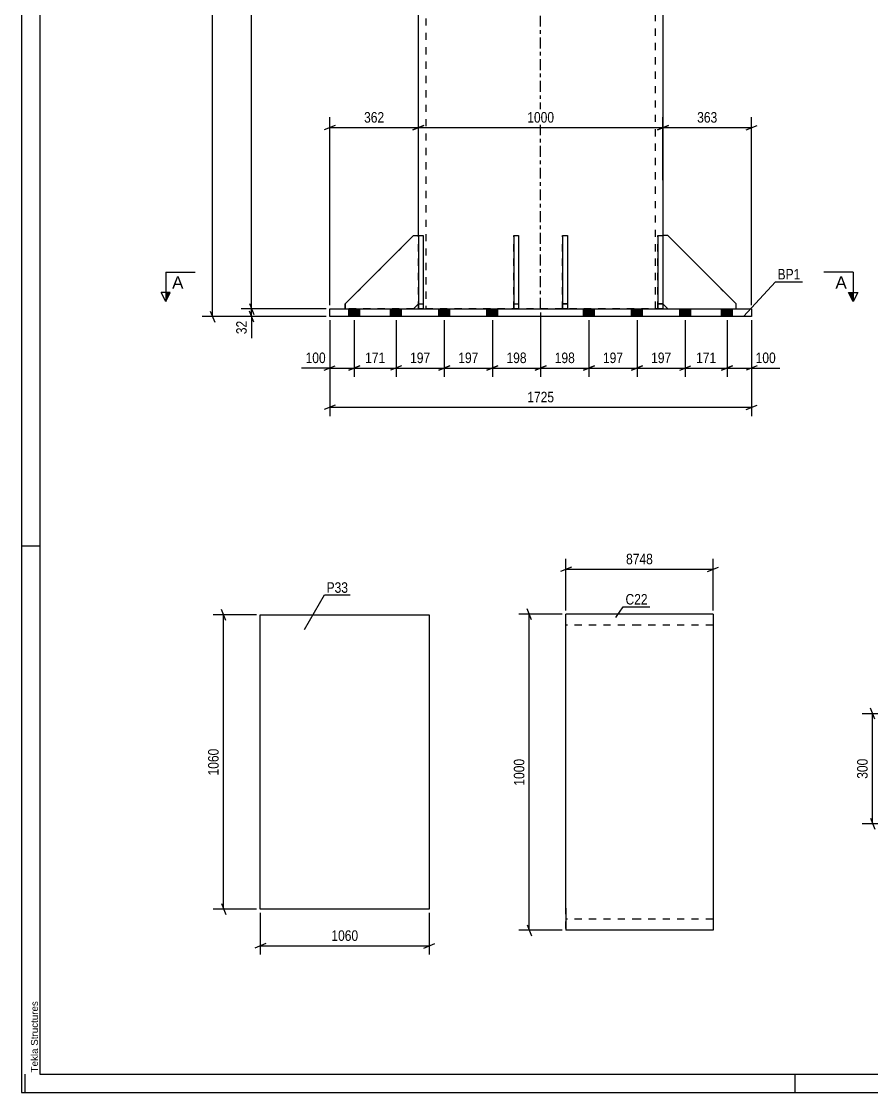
# Model space of a CAD drawing. Header units: millimetres. Extents: x 0 to 841, y 0 to 594.
# Drawn here: x 0 to 231.9, y 0 to 292.1 of the extents above; entities that cross this region are included whole.
import ezdxf

# ---------------------------------------------------------------- set-up
doc = ezdxf.new("R2010")
doc.units = ezdxf.units.MM
doc.linetypes.add('DXK_LINE_DOT2', pattern=[3.9198, 1.9599, -1.9599])
doc.linetypes.add('DXK_LINE_DOT3', pattern=[5.9187, 2.979, -0.9799, 0.9799, -0.9799])
doc.styles.add('Arial', font='ARIAL.TTF', dxfattribs={"height": 0.2})
doc.styles.add('Arial Narrow', font='ARIALN.TTF', dxfattribs={"height": 0.2})

# ---------------------------------------------------------------- blocks, each defined once
blk = doc.blocks.new('Unknown-727412140-2639')
at = {"color": 5, "linetype": 'Continuous'}
for p, q in [((0, 594), (0, 0)), ((5, 589), (5, 5)), ((5, 149), (0, 149)), ((1, 0), (1, 5)), ((5, 5), (836, 5)), ((211, 0), (211, 5)), ((0, 0), (841, 0))]:
    blk.add_line(p, q, dxfattribs=at)
at = {"color": 174, "linetype": 'Continuous', "style": 'Arial'}
blk.add_text('Tekla Structures', height=1.9102, rotation=90, dxfattribs=at).set_placement((4.5, 5.5))
blk = doc.blocks.new('Part-727412140-2760 - 2759')
at = {"color": 2, "linetype": 'Continuous'}
for p, q in [((65.13, 110.22), (65.13, 130.22)), ((65.13, 130.22), (88.13, 130.22)), ((88.23, 130.22), (111.23, 130.22)), ((111.23, 130.22), (111.23, 110.22)), ((65.13, 70.12), (65.13, 110.12)), ((111.23, 110.12), (111.23, 70.12)), ((65.13, 50.02), (65.13, 70.02)), ((111.23, 70.02), (111.23, 50.02)), ((88.13, 50.02), (65.13, 50.02)), ((111.23, 50.02), (88.23, 50.02))]:
    blk.add_line(p, q, dxfattribs=at)
blk = doc.blocks.new('Part-727412140-2767 - 2766')
at = {"color": 2, "linetype": 'Continuous'}
for p, q in [((168.51, 130.44), (148.51, 130.44)), ((148.51, 107.44), (148.51, 130.44)), ((188.61, 130.44), (168.61, 130.44)), ((188.61, 130.44), (188.61, 107.44)), ((148.51, 67.34), (148.51, 107.34)), ((188.61, 107.34), (188.61, 67.34)), ((148.51, 50.24), (148.51, 67.24)), ((188.61, 67.24), (188.61, 44.24)), ((148.51, 50.24), (148.51, 44.24)), ((168.51, 44.24), (148.51, 44.24)), ((188.61, 44.24), (168.61, 44.24))]:
    blk.add_line(p, q, dxfattribs=at)
at = {"color": 7, "linetype": 'DXK_LINE_DOT2'}
for p, q in [((168.51, 127.44), (148.51, 127.44)), ((188.61, 127.44), (168.61, 127.44)), ((148.51, 44.7), (148.51, 50.24)), ((168.51, 47.24), (148.51, 47.24)), ((188.61, 47.24), (168.61, 47.24))]:
    blk.add_line(p, q, dxfattribs=at)
blk = doc.blocks.new('Part-727412140-1264 - 1263')
at = {"color": 2, "linetype": 'Continuous'}
for p, q in [((84.11, 211.56), (84.11, 213.69)), ((84.11, 213.69), (199.11, 213.69)), ((199.11, 213.69), (199.11, 211.56)), ((199.11, 211.56), (84.11, 211.56))]:
    blk.add_line(p, q, dxfattribs=at)
blk = doc.blocks.new('Part-727412140-1265 - 1263')
at = {"color": 2, "linetype": 'Continuous'}
for p, q in [((173.61, 233.69), (173.61, 213.69)), ((173.61, 233.69), (174.95, 233.69)), ((174.95, 233.69), (174.95, 213.69)), ((173.61, 215.03), (174.95, 215.03))]:
    blk.add_line(p, q, dxfattribs=at)
at = {"color": 7, "linetype": 'DXK_LINE_DOT2'}
blk.add_line((173.61, 213.69), (174.95, 213.69), dxfattribs=at)
blk = doc.blocks.new('Part-727412140-1266 - 1263')
at = {"color": 2, "linetype": 'Continuous'}
for p, q in [((108.28, 233.69), (108.28, 213.69)), ((108.28, 233.69), (109.61, 233.69)), ((109.61, 233.69), (109.61, 213.69)), ((108.28, 215.03), (109.61, 215.03))]:
    blk.add_line(p, q, dxfattribs=at)
at = {"color": 7, "linetype": 'DXK_LINE_DOT2'}
blk.add_line((108.28, 213.69), (109.61, 213.69), dxfattribs=at)
blk = doc.blocks.new('Part-727412140-1267 - 1263')
at = {"color": 7, "linetype": 'DXK_LINE_DOT2'}
for p, q in [((173.61, 213.69), (173.61, 233.69)), ((173.61, 233.69), (174.95, 233.69)), ((174.95, 233.69), (174.95, 213.69)), ((174.95, 215.03), (173.61, 215.03)), ((174.95, 213.69), (173.61, 213.69))]:
    blk.add_line(p, q, dxfattribs=at)
blk = doc.blocks.new('Part-727412140-1268 - 1263')
at = {"color": 7, "linetype": 'DXK_LINE_DOT2'}
for p, q in [((108.28, 213.69), (108.28, 233.69)), ((108.28, 233.69), (109.61, 233.69)), ((109.61, 233.69), (109.61, 213.69)), ((108.28, 215.03), (109.61, 215.03)), ((109.61, 213.69), (108.28, 213.69))]:
    blk.add_line(p, q, dxfattribs=at)
blk = doc.blocks.new('Part-727412140-1269 - 1263')
at = {"color": 7, "linetype": 'DXK_LINE_DOT2'}
for p, q in [((176.28, 233.69), (174.95, 233.69)), ((174.95, 233.69), (174.95, 215.03)), ((194.95, 215.03), (176.28, 233.69)), ((174.95, 215.03), (176.28, 213.69)), ((176.28, 213.69), (194.95, 213.69)), ((194.95, 213.69), (194.95, 215.03))]:
    blk.add_line(p, q, dxfattribs=at)
blk = doc.blocks.new('Part-727412140-1270 - 1263')
at = {"color": 2, "linetype": 'Continuous'}
for p, q in [((176.28, 233.69), (174.95, 233.69)), ((176.28, 233.69), (194.95, 215.03)), ((174.95, 215.03), (176.28, 213.69)), ((194.95, 213.69), (194.95, 215.03))]:
    blk.add_line(p, q, dxfattribs=at)
at = {"color": 7, "linetype": 'DXK_LINE_DOT2'}
for p, q in [((174.95, 233.69), (174.95, 215.03)), ((176.28, 213.69), (194.95, 213.69))]:
    blk.add_line(p, q, dxfattribs=at)
blk = doc.blocks.new('Part-727412140-1271 - 1263')
at = {"color": 7, "linetype": 'DXK_LINE_DOT2'}
for p, q in [((88.28, 215.03), (106.95, 233.69)), ((106.95, 233.69), (108.28, 233.69)), ((108.28, 233.69), (108.28, 215.03)), ((88.28, 213.69), (88.28, 215.03)), ((106.95, 213.69), (88.28, 213.69)), ((108.28, 215.03), (106.95, 213.69))]:
    blk.add_line(p, q, dxfattribs=at)
blk = doc.blocks.new('Part-727412140-1272 - 1263')
at = {"color": 2, "linetype": 'Continuous'}
for p, q in [((88.28, 215.03), (106.95, 233.69)), ((106.95, 233.69), (108.28, 233.69)), ((88.28, 215.03), (88.28, 213.69)), ((108.28, 215.03), (106.95, 213.69))]:
    blk.add_line(p, q, dxfattribs=at)
at = {"color": 7, "linetype": 'DXK_LINE_DOT2'}
for p, q in [((108.28, 233.69), (108.28, 215.03)), ((106.95, 213.69), (88.28, 213.69))]:
    blk.add_line(p, q, dxfattribs=at)
blk = doc.blocks.new('Part-727412140-1273 - 1263')
at = {"color": 7, "linetype": 'DXK_LINE_DOT2'}
for p, q in [((147.61, 213.69), (147.61, 233.69)), ((147.61, 233.69), (148.95, 233.69)), ((148.95, 233.69), (148.95, 213.69)), ((148.95, 215.03), (147.61, 215.03)), ((148.95, 213.69), (147.61, 213.69))]:
    blk.add_line(p, q, dxfattribs=at)
blk = doc.blocks.new('Part-727412140-1274 - 1263')
at = {"color": 7, "linetype": 'DXK_LINE_DOT2'}
for p, q in [((134.28, 213.69), (134.28, 233.69)), ((134.28, 233.69), (135.61, 233.69)), ((135.61, 233.69), (135.61, 213.69)), ((134.28, 215.03), (135.61, 215.03)), ((135.61, 213.69), (134.28, 213.69))]:
    blk.add_line(p, q, dxfattribs=at)
blk = doc.blocks.new('Part-727412140-1275 - 1263')
at = {"color": 2, "linetype": 'Continuous'}
for p, q in [((147.61, 233.69), (147.61, 213.69)), ((147.61, 233.69), (148.95, 233.69)), ((148.95, 233.69), (148.95, 213.69)), ((147.61, 215.03), (148.95, 215.03))]:
    blk.add_line(p, q, dxfattribs=at)
at = {"color": 7, "linetype": 'DXK_LINE_DOT2'}
blk.add_line((147.61, 213.69), (148.95, 213.69), dxfattribs=at)
blk = doc.blocks.new('Part-727412140-1276 - 1263')
at = {"color": 2, "linetype": 'Continuous'}
for p, q in [((134.28, 233.69), (134.28, 213.69)), ((134.28, 233.69), (135.61, 233.69)), ((135.61, 233.69), (135.61, 213.69)), ((134.28, 215.03), (135.61, 215.03))]:
    blk.add_line(p, q, dxfattribs=at)
at = {"color": 7, "linetype": 'DXK_LINE_DOT2'}
blk.add_line((134.28, 213.69), (135.61, 213.69), dxfattribs=at)
blk = doc.blocks.new('Part-727412140-1278 - 1263')
at = {"color": 2, "linetype": 'Continuous'}
for p, q in [((108.28, 233.69), (108.28, 383.03)), ((174.95, 383.03), (174.95, 233.69))]:
    blk.add_line(p, q, dxfattribs=at)
at = {"color": 7, "linetype": 'DXK_LINE_DOT2'}
for p, q in [((110.28, 383.03), (110.28, 213.69)), ((172.95, 213.69), (172.95, 383.03)), ((108.28, 233.69), (108.28, 213.69)), ((174.95, 233.69), (174.95, 213.69)), ((174.95, 213.69), (108.28, 213.69))]:
    blk.add_line(p, q, dxfattribs=at)
at = {"color": 7, "linetype": 'DXK_LINE_DOT3'}
blk.add_line((141.61, 213.69), (141.61, 383.03), dxfattribs=at)
blk = doc.blocks.new('Bolt-727412140-1279 - 1263')
at = {"linetype": 'Continuous'}
for points in [[(92.28, 213.69), (89.28, 213.69), (89.28, 211.56), (92.28, 211.56)], [(92.28, 213.69), (89.28, 213.69), (89.28, 211.56), (92.28, 211.56)], [(92.28, 213.69), (89.28, 213.69), (89.28, 211.56), (92.28, 211.56)], [(92.28, 213.69), (89.28, 213.69), (89.28, 211.56), (92.28, 211.56)], [(92.28, 213.69), (89.28, 213.69), (89.28, 211.56), (92.28, 211.56)], [(92.28, 213.69), (89.28, 213.69), (89.28, 211.56), (92.28, 211.56)], [(92.28, 213.69), (89.28, 213.69), (89.28, 211.56), (92.28, 211.56)], [(92.28, 213.69), (89.28, 213.69), (89.28, 211.56), (92.28, 211.56)], [(103.68, 213.69), (100.68, 213.69), (100.68, 211.56), (103.68, 211.56)], [(103.68, 213.69), (100.68, 213.69), (100.68, 211.56), (103.68, 211.56)], [(103.68, 213.69), (100.68, 213.69), (100.68, 211.56), (103.68, 211.56)], [(103.68, 213.69), (100.68, 213.69), (100.68, 211.56), (103.68, 211.56)], [(103.68, 213.69), (100.68, 213.69), (100.68, 211.56), (103.68, 211.56)], [(103.68, 213.69), (100.68, 213.69), (100.68, 211.56), (103.68, 211.56)], [(103.68, 213.69), (100.68, 213.69), (100.68, 211.56), (103.68, 211.56)], [(103.68, 213.69), (100.68, 213.69), (100.68, 211.56), (103.68, 211.56)], [(116.81, 213.69), (113.81, 213.69), (113.81, 211.56), (116.81, 211.56)], [(116.81, 213.69), (113.81, 213.69), (113.81, 211.56), (116.81, 211.56)], [(116.81, 213.69), (113.81, 213.69), (113.81, 211.56), (116.81, 211.56)], [(116.81, 213.69), (113.81, 213.69), (113.81, 211.56), (116.81, 211.56)], [(129.95, 213.69), (126.95, 213.69), (126.95, 211.56), (129.95, 211.56)], [(129.95, 213.69), (126.95, 213.69), (126.95, 211.56), (129.95, 211.56)], [(129.95, 213.69), (126.95, 213.69), (126.95, 211.56), (129.95, 211.56)], [(129.95, 213.69), (126.95, 213.69), (126.95, 211.56), (129.95, 211.56)], [(156.28, 213.69), (153.28, 213.69), (153.28, 211.56), (156.28, 211.56)], [(156.28, 213.69), (153.28, 213.69), (153.28, 211.56), (156.28, 211.56)], [(156.28, 213.69), (153.28, 213.69), (153.28, 211.56), (156.28, 211.56)], [(156.28, 213.69), (153.28, 213.69), (153.28, 211.56), (156.28, 211.56)], [(169.41, 213.69), (166.41, 213.69), (166.41, 211.56), (169.41, 211.56)], [(169.41, 213.69), (166.41, 213.69), (166.41, 211.56), (169.41, 211.56)], [(169.41, 213.69), (166.41, 213.69), (166.41, 211.56), (169.41, 211.56)], [(169.41, 213.69), (166.41, 213.69), (166.41, 211.56), (169.41, 211.56)], [(182.55, 213.69), (179.55, 213.69), (179.55, 211.56), (182.55, 211.56)], [(182.55, 213.69), (179.55, 213.69), (179.55, 211.56), (182.55, 211.56)], [(182.55, 213.69), (179.55, 213.69), (179.55, 211.56), (182.55, 211.56)], [(182.55, 213.69), (179.55, 213.69), (179.55, 211.56), (182.55, 211.56)], [(182.55, 213.69), (179.55, 213.69), (179.55, 211.56), (182.55, 211.56)], [(182.55, 213.69), (179.55, 213.69), (179.55, 211.56), (182.55, 211.56)], [(182.55, 213.69), (179.55, 213.69), (179.55, 211.56), (182.55, 211.56)], [(182.55, 213.69), (179.55, 213.69), (179.55, 211.56), (182.55, 211.56)], [(193.95, 213.69), (190.95, 213.69), (190.95, 211.56), (193.95, 211.56)], [(193.95, 213.69), (190.95, 213.69), (190.95, 211.56), (193.95, 211.56)], [(193.95, 213.69), (190.95, 213.69), (190.95, 211.56), (193.95, 211.56)], [(193.95, 213.69), (190.95, 213.69), (190.95, 211.56), (193.95, 211.56)], [(193.95, 213.69), (190.95, 213.69), (190.95, 211.56), (193.95, 211.56)], [(193.95, 213.69), (190.95, 213.69), (190.95, 211.56), (193.95, 211.56)], [(193.95, 213.69), (190.95, 213.69), (190.95, 211.56), (193.95, 211.56)], [(193.95, 213.69), (190.95, 213.69), (190.95, 211.56), (193.95, 211.56)]]:
    blk.add_hatch(color=1, dxfattribs=at).paths.add_polyline_path(points)
at = {"color": 1, "linetype": 'Continuous'}
for p, q in [((89.28, 211.56), (89.28, 213.69)), ((89.28, 211.56), (89.28, 213.69)), ((89.28, 211.56), (89.28, 213.69)), ((89.28, 211.56), (89.28, 213.69)), ((89.28, 211.56), (89.28, 213.69)), ((89.28, 211.56), (89.28, 213.69)), ((89.28, 211.56), (89.28, 213.69)), ((89.28, 211.56), (89.28, 213.69)), ((90.78, 211.56), (90.78, 213.69)), ((90.78, 211.56), (90.78, 213.69)), ((90.78, 211.56), (90.78, 213.69)), ((90.78, 211.56), (90.78, 213.69)), ((90.78, 211.56), (90.78, 213.69)), ((90.78, 211.56), (90.78, 213.69)), ((90.78, 211.56), (90.78, 213.69)), ((90.78, 211.56), (90.78, 213.69)), ((92.28, 211.56), (92.28, 213.69)), ((92.28, 211.56), (92.28, 213.69)), ((92.28, 211.56), (92.28, 213.69)), ((92.28, 211.56), (92.28, 213.69)), ((92.28, 211.56), (92.28, 213.69)), ((92.28, 211.56), (92.28, 213.69)), ((92.28, 211.56), (92.28, 213.69)), ((92.28, 211.56), (92.28, 213.69)), ((100.68, 211.56), (100.68, 213.69)), ((100.68, 211.56), (100.68, 213.69)), ((100.68, 211.56), (100.68, 213.69)), ((100.68, 211.56), (100.68, 213.69)), ((100.68, 211.56), (100.68, 213.69)), ((100.68, 211.56), (100.68, 213.69)), ((100.68, 211.56), (100.68, 213.69)), ((100.68, 211.56), (100.68, 213.69)), ((102.18, 211.56), (102.18, 213.69)), ((102.18, 211.56), (102.18, 213.69)), ((102.18, 211.56), (102.18, 213.69)), ((102.18, 211.56), (102.18, 213.69)), ((102.18, 211.56), (102.18, 213.69)), ((102.18, 211.56), (102.18, 213.69)), ((102.18, 211.56), (102.18, 213.69)), ((102.18, 211.56), (102.18, 213.69)), ((103.68, 211.56), (103.68, 213.69)), ((103.68, 211.56), (103.68, 213.69)), ((103.68, 211.56), (103.68, 213.69)), ((103.68, 211.56), (103.68, 213.69)), ((103.68, 211.56), (103.68, 213.69)), ((103.68, 211.56), (103.68, 213.69)), ((103.68, 211.56), (103.68, 213.69)), ((103.68, 211.56), (103.68, 213.69)), ((113.81, 211.56), (113.81, 213.69)), ((113.81, 211.56), (113.81, 213.69)), ((113.81, 211.56), (113.81, 213.69)), ((113.81, 211.56), (113.81, 213.69)), ((115.31, 211.56), (115.31, 213.69)), ((115.31, 211.56), (115.31, 213.69)), ((115.31, 211.56), (115.31, 213.69)), ((115.31, 211.56), (115.31, 213.69)), ((116.81, 211.56), (116.81, 213.69)), ((116.81, 211.56), (116.81, 213.69)), ((116.81, 211.56), (116.81, 213.69)), ((116.81, 211.56), (116.81, 213.69)), ((126.95, 211.56), (126.95, 213.69)), ((126.95, 211.56), (126.95, 213.69)), ((126.95, 211.56), (126.95, 213.69)), ((126.95, 211.56), (126.95, 213.69)), ((128.45, 211.56), (128.45, 213.69)), ((128.45, 211.56), (128.45, 213.69)), ((128.45, 211.56), (128.45, 213.69)), ((128.45, 211.56), (128.45, 213.69)), ((129.95, 211.56), (129.95, 213.69)), ((129.95, 211.56), (129.95, 213.69)), ((129.95, 211.56), (129.95, 213.69)), ((129.95, 211.56), (129.95, 213.69)), ((153.28, 211.56), (153.28, 213.69)), ((153.28, 211.56), (153.28, 213.69)), ((153.28, 211.56), (153.28, 213.69)), ((153.28, 211.56), (153.28, 213.69)), ((154.78, 211.56), (154.78, 213.69)), ((154.78, 211.56), (154.78, 213.69)), ((154.78, 211.56), (154.78, 213.69)), ((154.78, 211.56), (154.78, 213.69)), ((156.28, 211.56), (156.28, 213.69)), ((156.28, 211.56), (156.28, 213.69)), ((156.28, 211.56), (156.28, 213.69)), ((156.28, 211.56), (156.28, 213.69)), ((166.41, 211.56), (166.41, 213.69)), ((166.41, 211.56), (166.41, 213.69)), ((166.41, 211.56), (166.41, 213.69)), ((166.41, 211.56), (166.41, 213.69)), ((167.91, 211.56), (167.91, 213.69)), ((167.91, 211.56), (167.91, 213.69)), ((167.91, 211.56), (167.91, 213.69)), ((167.91, 211.56), (167.91, 213.69)), ((169.41, 211.56), (169.41, 213.69)), ((169.41, 211.56), (169.41, 213.69)), ((169.41, 211.56), (169.41, 213.69)), ((169.41, 211.56), (169.41, 213.69)), ((179.55, 211.56), (179.55, 213.69)), ((179.55, 211.56), (179.55, 213.69)), ((179.55, 211.56), (179.55, 213.69)), ((179.55, 211.56), (179.55, 213.69)), ((179.55, 211.56), (179.55, 213.69)), ((179.55, 211.56), (179.55, 213.69)), ((179.55, 211.56), (179.55, 213.69)), ((179.55, 211.56), (179.55, 213.69)), ((181.05, 211.56), (181.05, 213.69)), ((181.05, 211.56), (181.05, 213.69)), ((181.05, 211.56), (181.05, 213.69)), ((181.05, 211.56), (181.05, 213.69)), ((181.05, 211.56), (181.05, 213.69)), ((181.05, 211.56), (181.05, 213.69)), ((181.05, 211.56), (181.05, 213.69)), ((181.05, 211.56), (181.05, 213.69)), ((182.55, 211.56), (182.55, 213.69)), ((182.55, 211.56), (182.55, 213.69)), ((182.55, 211.56), (182.55, 213.69)), ((182.55, 211.56), (182.55, 213.69)), ((182.55, 211.56), (182.55, 213.69)), ((182.55, 211.56), (182.55, 213.69)), ((182.55, 211.56), (182.55, 213.69)), ((182.55, 211.56), (182.55, 213.69)), ((190.95, 211.56), (190.95, 213.69)), ((190.95, 211.56), (190.95, 213.69)), ((190.95, 211.56), (190.95, 213.69)), ((190.95, 211.56), (190.95, 213.69)), ((190.95, 211.56), (190.95, 213.69)), ((190.95, 211.56), (190.95, 213.69)), ((190.95, 211.56), (190.95, 213.69)), ((190.95, 211.56), (190.95, 213.69)), ((192.45, 211.56), (192.45, 213.69)), ((192.45, 211.56), (192.45, 213.69)), ((192.45, 211.56), (192.45, 213.69)), ((192.45, 211.56), (192.45, 213.69)), ((192.45, 211.56), (192.45, 213.69)), ((192.45, 211.56), (192.45, 213.69)), ((192.45, 211.56), (192.45, 213.69)), ((192.45, 211.56), (192.45, 213.69)), ((193.95, 211.56), (193.95, 213.69)), ((193.95, 211.56), (193.95, 213.69)), ((193.95, 211.56), (193.95, 213.69)), ((193.95, 211.56), (193.95, 213.69)), ((193.95, 211.56), (193.95, 213.69)), ((193.95, 211.56), (193.95, 213.69)), ((193.95, 211.56), (193.95, 213.69)), ((193.95, 211.56), (193.95, 213.69))]:
    blk.add_line(p, q, dxfattribs=at)
blk = doc.blocks.new('StraightDimension-727412140-2884 - 2759')
at = {"color": 7, "linetype": 'Continuous'}
for p, q in [((55.73, 128.72), (54.53, 131.72)), ((64.13, 130.22), (52.28, 130.22)), ((55.13, 50.02), (55.13, 130.22)), ((64.13, 50.02), (52.28, 50.02)), ((54.53, 51.52), (55.73, 48.52))]:
    blk.add_line(p, q, dxfattribs=at)
at = {"color": 0}
blk.add_wipeout([(54.38, 94.38), (50.18, 94.38), (50.18, 85.86), (54.38, 85.86)], dxfattribs=at)
at = {"color": 3, "style": 'Arial Narrow'}
blk.add_text('1060', height=2.863, rotation=90.0002, dxfattribs=at).set_placement((53.78, 86.46))
blk = doc.blocks.new('StraightDimension-727412140-2888 - 2759')
at = {"color": 7, "linetype": 'Continuous'}
for p, q in [((65.13, 49.02), (65.13, 37.62)), ((111.23, 49.02), (111.23, 37.62)), ((66.63, 40.62), (63.63, 39.42)), ((65.13, 40.02), (111.23, 40.02)), ((109.73, 39.42), (112.73, 40.62))]:
    blk.add_line(p, q, dxfattribs=at)
at = {"color": 0}
blk.add_wipeout([(92.44, 40.77), (92.44, 44.97), (83.93, 44.97), (83.93, 40.77)], dxfattribs=at)
at = {"color": 3, "style": 'Arial Narrow'}
blk.add_text('1060', height=2.863, dxfattribs=at).set_placement((84.53, 41.37))
blk = doc.blocks.new('StraightDimension-727412140-7875 - 2766')
at = {"color": 7, "linetype": 'Continuous'}
for p, q in [((150.01, 143.3), (147.01, 142.1)), ((148.51, 131.44), (148.51, 145.55)), ((187.11, 142.1), (190.11, 143.3)), ((188.61, 131.44), (188.61, 145.55)), ((148.51, 142.7), (188.61, 142.7))]:
    blk.add_line(p, q, dxfattribs=at)
at = {"color": 0}
blk.add_wipeout([(172.82, 143.45), (172.82, 147.65), (164.3, 147.65), (164.3, 143.45)], dxfattribs=at)
at = {"color": 3, "style": 'Arial Narrow'}
blk.add_text('8748', height=2.863, dxfattribs=at).set_placement((164.9, 144.05))
blk = doc.blocks.new('StraightDimension-727412140-7612 - 2766')
at = {"color": 7, "linetype": 'Continuous'}
for p, q in [((139.11, 128.94), (137.91, 131.94)), ((147.51, 130.44), (135.66, 130.44)), ((138.51, 44.24), (138.51, 130.44)), ((147.51, 44.24), (135.66, 44.24)), ((137.91, 45.74), (139.11, 42.74))]:
    blk.add_line(p, q, dxfattribs=at)
at = {"color": 0}
blk.add_wipeout([(137.76, 91.6), (133.56, 91.6), (133.56, 83.08), (137.76, 83.08)], dxfattribs=at)
at = {"color": 3, "style": 'Arial Narrow'}
blk.add_text('1000', height=2.863, rotation=90.0002, dxfattribs=at).set_placement((137.16, 83.68))
blk = doc.blocks.new('StraightDimension-727412140-8300 - 1263')
at = {"color": 7, "linetype": 'Continuous'}
for p, q in [((90.78, 210.56), (90.78, 195.16)), ((102.18, 210.56), (102.18, 195.16)), ((89.28, 196.96), (92.28, 198.16)), ((90.78, 197.56), (102.18, 197.56)), ((103.68, 198.16), (100.68, 196.96))]:
    blk.add_line(p, q, dxfattribs=at)
at = {"color": 0}
blk.add_wipeout([(99.82, 198.31), (99.82, 202.51), (93.14, 202.51), (93.14, 198.31)], dxfattribs=at)
at = {"color": 3, "style": 'Arial Narrow'}
blk.add_text('171', height=2.863, dxfattribs=at).set_placement((93.74, 198.91))
blk = doc.blocks.new('StraightDimension-727412140-8301 - 1263')
at = {"color": 7, "linetype": 'Continuous'}
for p, q in [((84.11, 210.56), (84.11, 195.16)), ((90.78, 210.56), (90.78, 195.16)), ((82.61, 196.96), (85.61, 198.16)), ((84.11, 197.56), (90.78, 197.56)), ((92.28, 198.16), (89.28, 196.96))]:
    blk.add_line(p, q, dxfattribs=at)
at = {"color": 0}
blk.add_wipeout([(83.59, 198.31), (83.59, 202.51), (76.9, 202.51), (76.9, 198.31)], dxfattribs=at)
at = {"color": 7, "linetype": 'Continuous'}
blk.add_line((84.11, 197.56), (76.38, 197.56), dxfattribs=at)
blk.add_line((84.11, 197.56), (76.38, 197.56), dxfattribs=at)
at = {"color": 3, "style": 'Arial Narrow'}
blk.add_text('100', height=2.863, dxfattribs=at).set_placement((77.5, 198.91))
blk = doc.blocks.new('StraightDimension-727412140-8299 - 1263')
at = {"color": 7, "linetype": 'Continuous'}
for p, q in [((102.18, 210.56), (102.18, 195.16)), ((115.31, 210.56), (115.31, 195.16)), ((103.68, 198.16), (100.68, 196.96)), ((102.18, 197.56), (115.31, 197.56)), ((113.81, 196.96), (116.81, 198.16))]:
    blk.add_line(p, q, dxfattribs=at)
at = {"color": 0}
blk.add_wipeout([(112.09, 198.31), (112.09, 202.51), (105.4, 202.51), (105.4, 198.31)], dxfattribs=at)
at = {"color": 3, "style": 'Arial Narrow'}
blk.add_text('197', height=2.863, dxfattribs=at).set_placement((106, 198.91))
blk = doc.blocks.new('StraightDimension-727412140-3505 - 1263')
at = {"color": 7, "linetype": 'Continuous'}
for p, q in [((174.95, 248.74), (174.95, 265.97)), ((199.11, 214.69), (199.11, 265.97)), ((176.45, 263.72), (173.45, 262.52)), ((174.95, 263.12), (199.11, 263.12)), ((197.61, 262.52), (200.61, 263.72))]:
    blk.add_line(p, q, dxfattribs=at)
at = {"color": 0}
blk.add_wipeout([(190.37, 263.87), (190.37, 268.07), (183.69, 268.07), (183.69, 263.87)], dxfattribs=at)
at = {"color": 3, "style": 'Arial Narrow'}
blk.add_text('363', height=2.863, dxfattribs=at).set_placement((184.29, 264.47))
blk = doc.blocks.new('StraightDimension-727412140-3240 - 1263')
at = {"color": 7, "linetype": 'Continuous'}
for p, q in [((84.11, 210.56), (84.11, 184.46)), ((199.11, 210.56), (199.11, 184.46)), ((85.61, 187.46), (82.61, 186.26)), ((197.61, 186.26), (200.61, 187.46)), ((84.11, 186.86), (199.11, 186.86))]:
    blk.add_line(p, q, dxfattribs=at)
at = {"color": 0}
blk.add_wipeout([(145.87, 187.61), (145.87, 191.81), (137.36, 191.81), (137.36, 187.61)], dxfattribs=at)
at = {"color": 3, "style": 'Arial Narrow'}
blk.add_text('1725', height=2.863, dxfattribs=at).set_placement((137.96, 188.21))
blk = doc.blocks.new('StraightDimension-727412140-3507 - 1263')
at = {"color": 7, "linetype": 'Continuous'}
for p, q in [((84.11, 214.69), (84.11, 265.97)), ((108.28, 248.74), (108.28, 265.97)), ((85.61, 263.72), (82.61, 262.52)), ((84.11, 263.12), (108.28, 263.12)), ((106.78, 262.52), (109.78, 263.72))]:
    blk.add_line(p, q, dxfattribs=at)
at = {"color": 0}
blk.add_wipeout([(99.54, 263.87), (99.54, 268.07), (92.85, 268.07), (92.85, 263.87)], dxfattribs=at)
at = {"color": 3, "style": 'Arial Narrow'}
blk.add_text('362', height=2.863, dxfattribs=at).set_placement((93.45, 264.47))
blk = doc.blocks.new('StraightDimension-727412140-3252 - 1263')
at = {"color": 7, "linetype": 'Continuous'}
for p, q in [((62.79, 213.69), (62.79, 533.36)), ((83.11, 213.69), (59.94, 213.69)), ((62.19, 215.19), (63.39, 212.19))]:
    blk.add_line(p, q, dxfattribs=at)
blk = doc.blocks.new('StraightDimension-727412140-3253 - 1263')
at = {"color": 7, "linetype": 'Continuous'}
for p, q in [((83.11, 213.69), (59.94, 213.69)), ((62.19, 215.19), (63.39, 212.19)), ((62.79, 211.56), (62.79, 213.69)), ((83.11, 211.56), (59.94, 211.56)), ((63.39, 210.06), (62.19, 213.06))]:
    blk.add_line(p, q, dxfattribs=at)
at = {"color": 0}
blk.add_wipeout([(62.04, 211.04), (57.84, 211.04), (57.84, 206.18), (62.04, 206.18)], dxfattribs=at)
at = {"color": 7, "linetype": 'Continuous'}
blk.add_line((62.79, 211.56), (62.79, 205.66), dxfattribs=at)
blk.add_line((62.79, 211.56), (62.79, 205.66), dxfattribs=at)
at = {"color": 3, "style": 'Arial Narrow'}
blk.add_text('32', height=2.863, rotation=90.0002, dxfattribs=at).set_placement((61.44, 206.78))
blk = doc.blocks.new('StraightDimension-727412140-3330 - 1263')
at = {"color": 7, "linetype": 'Continuous'}
for p, q in [((52.11, 211.56), (52.11, 535.36)), ((83.11, 211.56), (49.26, 211.56)), ((51.51, 213.06), (52.71, 210.06))]:
    blk.add_line(p, q, dxfattribs=at)
blk = doc.blocks.new('StraightDimension-727412140-3506 - 1263')
at = {"color": 7, "linetype": 'Continuous'}
for p, q in [((108.28, 248.74), (108.28, 265.97)), ((174.95, 248.74), (174.95, 265.97)), ((109.78, 263.72), (106.78, 262.52)), ((108.28, 263.12), (174.95, 263.12)), ((173.45, 262.52), (176.45, 263.72))]:
    blk.add_line(p, q, dxfattribs=at)
at = {"color": 0}
blk.add_wipeout([(145.87, 263.87), (145.87, 268.07), (137.36, 268.07), (137.36, 263.87)], dxfattribs=at)
at = {"color": 3, "style": 'Arial Narrow'}
blk.add_text('1000', height=2.863, dxfattribs=at).set_placement((137.96, 264.47))
blk = doc.blocks.new('StraightDimension-727412140-8292 - 1263')
at = {"color": 7, "linetype": 'Continuous'}
for p, q in [((192.45, 210.56), (192.45, 195.16)), ((199.11, 210.56), (199.11, 195.16)), ((190.95, 196.96), (193.95, 198.16)), ((192.45, 197.56), (199.11, 197.56)), ((200.61, 198.16), (197.61, 196.96))]:
    blk.add_line(p, q, dxfattribs=at)
at = {"color": 0}
blk.add_wipeout([(206.32, 198.31), (206.32, 202.51), (199.64, 202.51), (199.64, 198.31)], dxfattribs=at)
at = {"color": 7, "linetype": 'Continuous'}
blk.add_line((199.11, 197.56), (206.85, 197.56), dxfattribs=at)
blk.add_line((199.11, 197.56), (206.85, 197.56), dxfattribs=at)
at = {"color": 3, "style": 'Arial Narrow'}
blk.add_text('100', height=2.863, dxfattribs=at).set_placement((200.24, 198.91))
blk = doc.blocks.new('StraightDimension-727412140-8293 - 1263')
at = {"color": 7, "linetype": 'Continuous'}
for p, q in [((181.05, 210.56), (181.05, 195.16)), ((192.45, 210.56), (192.45, 195.16)), ((179.55, 196.96), (182.55, 198.16)), ((181.05, 197.56), (192.45, 197.56)), ((193.95, 198.16), (190.95, 196.96))]:
    blk.add_line(p, q, dxfattribs=at)
at = {"color": 0}
blk.add_wipeout([(190.09, 198.31), (190.09, 202.51), (183.4, 202.51), (183.4, 198.31)], dxfattribs=at)
at = {"color": 3, "style": 'Arial Narrow'}
blk.add_text('171', height=2.863, dxfattribs=at).set_placement((184, 198.91))
blk = doc.blocks.new('StraightDimension-727412140-8294 - 1263')
at = {"color": 7, "linetype": 'Continuous'}
for p, q in [((167.91, 210.56), (167.91, 195.16)), ((181.05, 210.56), (181.05, 195.16)), ((169.41, 198.16), (166.41, 196.96)), ((167.91, 197.56), (181.05, 197.56)), ((179.55, 196.96), (182.55, 198.16))]:
    blk.add_line(p, q, dxfattribs=at)
at = {"color": 0}
blk.add_wipeout([(177.82, 198.31), (177.82, 202.51), (171.14, 202.51), (171.14, 198.31)], dxfattribs=at)
at = {"color": 3, "style": 'Arial Narrow'}
blk.add_text('197', height=2.863, dxfattribs=at).set_placement((171.74, 198.91))
blk = doc.blocks.new('StraightDimension-727412140-8295 - 1263')
at = {"color": 7, "linetype": 'Continuous'}
for p, q in [((154.78, 210.56), (154.78, 195.16)), ((167.91, 210.56), (167.91, 195.16)), ((156.28, 198.16), (153.28, 196.96)), ((154.78, 197.56), (167.91, 197.56)), ((166.41, 196.96), (169.41, 198.16))]:
    blk.add_line(p, q, dxfattribs=at)
at = {"color": 0}
blk.add_wipeout([(164.69, 198.31), (164.69, 202.51), (158, 202.51), (158, 198.31)], dxfattribs=at)
at = {"color": 3, "style": 'Arial Narrow'}
blk.add_text('197', height=2.863, dxfattribs=at).set_placement((158.6, 198.91))
blk = doc.blocks.new('StraightDimension-727412140-8296 - 1263')
at = {"color": 7, "linetype": 'Continuous'}
for p, q in [((141.61, 212.69), (141.61, 195.16)), ((154.78, 210.56), (154.78, 195.16)), ((143.11, 198.16), (140.11, 196.96)), ((141.61, 197.56), (154.78, 197.56)), ((153.28, 196.96), (156.28, 198.16))]:
    blk.add_line(p, q, dxfattribs=at)
at = {"color": 0}
blk.add_wipeout([(151.54, 198.31), (151.54, 202.51), (144.85, 202.51), (144.85, 198.31)], dxfattribs=at)
at = {"color": 3, "style": 'Arial Narrow'}
blk.add_text('198', height=2.863, dxfattribs=at).set_placement((145.45, 198.91))
blk = doc.blocks.new('StraightDimension-727412140-8297 - 1263')
at = {"color": 7, "linetype": 'Continuous'}
for p, q in [((128.45, 210.56), (128.45, 195.16)), ((141.61, 212.69), (141.61, 195.16)), ((129.95, 198.16), (126.95, 196.96)), ((128.45, 197.56), (141.61, 197.56)), ((140.11, 196.96), (143.11, 198.16))]:
    blk.add_line(p, q, dxfattribs=at)
at = {"color": 0}
blk.add_wipeout([(138.37, 198.31), (138.37, 202.51), (131.69, 202.51), (131.69, 198.31)], dxfattribs=at)
at = {"color": 3, "style": 'Arial Narrow'}
blk.add_text('198', height=2.863, dxfattribs=at).set_placement((132.29, 198.91))
blk = doc.blocks.new('StraightDimension-727412140-8298 - 1263')
at = {"color": 7, "linetype": 'Continuous'}
for p, q in [((115.31, 210.56), (115.31, 195.16)), ((128.45, 210.56), (128.45, 195.16)), ((116.81, 198.16), (113.81, 196.96)), ((115.31, 197.56), (128.45, 197.56)), ((126.95, 196.96), (129.95, 198.16))]:
    blk.add_line(p, q, dxfattribs=at)
at = {"color": 0}
blk.add_wipeout([(125.22, 198.31), (125.22, 202.51), (118.54, 202.51), (118.54, 198.31)], dxfattribs=at)
at = {"color": 3, "style": 'Arial Narrow'}
blk.add_text('197', height=2.863, dxfattribs=at).set_placement((119.14, 198.91))
blk = doc.blocks.new('StraightDimension-727412140-2880 - 2741')
at = {"color": 7, "linetype": 'Continuous'}
for p, q in [((249.57, 103.3), (229.28, 103.3)), ((232.73, 101.8), (231.53, 104.8)), ((232.13, 73.3), (232.13, 103.3)), ((251.57, 73.3), (229.28, 73.3)), ((231.53, 74.8), (232.73, 71.8))]:
    blk.add_line(p, q, dxfattribs=at)
at = {"color": 0}
blk.add_wipeout([(231.38, 91.64), (227.18, 91.64), (227.18, 84.96), (231.38, 84.96)], dxfattribs=at)
at = {"color": 3, "style": 'Arial Narrow'}
blk.add_text('300', height=2.863, rotation=90.0002, dxfattribs=at).set_placement((230.78, 85.56))
blk = doc.blocks.new('Mark-727412140-2902 - 2759')
at = {"color": 0}
blk.add_wipeout([(89.08, 136.27), (89.08, 139.27), (83.23, 139.27), (83.23, 136.27)], dxfattribs=at)
blk.add_wipeout([(89.08, 136.27), (89.08, 139.27), (83.23, 139.27), (83.23, 136.27)], dxfattribs=at)
at = {"color": 30, "linetype": 'Continuous'}
for p, q in [((77.17, 126.24), (82.63, 135.67)), ((82.63, 135.67), (89.68, 135.67))]:
    blk.add_line(p, q, dxfattribs=at)
at = {"color": 3, "style": 'Arial Narrow'}
blk.add_text('P33', height=2.863, dxfattribs=at).set_placement((83.23, 136.27))
blk = doc.blocks.new('Mark-727412140-2905 - 2766')
at = {"color": 0}
blk.add_wipeout([(170.78, 133.06), (170.78, 136.06), (164.75, 136.06), (164.75, 133.06)], dxfattribs=at)
blk.add_wipeout([(170.78, 133.06), (170.78, 136.06), (164.75, 136.06), (164.75, 133.06)], dxfattribs=at)
at = {"color": 30, "linetype": 'Continuous'}
for p, q in [((162.11, 129.51), (164.15, 132.46)), ((164.15, 132.46), (171.38, 132.46))]:
    blk.add_line(p, q, dxfattribs=at)
at = {"color": 3, "style": 'Arial Narrow'}
blk.add_text('C22', height=2.863, dxfattribs=at).set_placement((164.75, 133.06))
blk = doc.blocks.new('SectionMark-727412140-4261 - 1263')
at = {"color": 6, "linetype": 'Continuous'}
for p, q in [((39.34, 223.69), (39.34, 215.69)), ((226.85, 223.69), (226.85, 215.69)), ((39.34, 215.69), (38.09, 218.19)), ((228.1, 218.19), (226.85, 215.69))]:
    blk.add_line(p, q, dxfattribs=at)
at = {"color": 0, "linetype": 'Continuous'}
for points in [[(44.2, 219.19), (44.2, 222.69), (41.09, 222.69), (41.09, 219.19)], [(225.1, 219.19), (225.1, 222.69), (221.99, 222.69), (221.99, 219.19)]]:
    blk.add_wipeout(points, dxfattribs=at)
at = {"linetype": 'Continuous'}
for points in [[(39.34, 218.19), (40.59, 218.19), (39.34, 215.69)], [(225.6, 218.19), (226.85, 218.19), (226.85, 215.69)]]:
    blk.add_hatch(color=6, dxfattribs=at).paths.add_polyline_path(points)
at = {"color": 6, "linetype": 'Continuous'}
for p, q in [((39.34, 223.69), (47.34, 223.69)), ((226.85, 223.69), (218.85, 223.69)), ((40.59, 218.19), (38.09, 218.19)), ((39.34, 215.69), (40.59, 218.19)), ((225.6, 218.19), (228.1, 218.19)), ((226.85, 215.69), (225.6, 218.19))]:
    blk.add_line(p, q, dxfattribs=at)
at = {"color": 3, "linetype": 'Continuous', "style": 'Arial'}
for p in [(41.09, 219.19), (221.99, 219.19)]:
    blk.add_text('A', height=3.34, dxfattribs=at).set_placement(p)
blk = doc.blocks.new('Mark-727412140-3715 - 1263')
at = {"color": 0}
blk.add_wipeout([(212.43, 221.7), (212.43, 224.7), (206.22, 224.7), (206.22, 221.7)], dxfattribs=at)
blk.add_wipeout([(212.43, 221.7), (212.43, 224.7), (206.22, 224.7), (206.22, 221.7)], dxfattribs=at)
at = {"color": 30, "linetype": 'Continuous'}
for p, q in [((196.93, 211.56), (205.62, 221.1)), ((205.62, 221.1), (213.03, 221.1))]:
    blk.add_line(p, q, dxfattribs=at)
at = {"color": 3, "style": 'Arial Narrow'}
blk.add_text('BP1', height=2.863, dxfattribs=at).set_placement((206.22, 221.7))

msp = doc.modelspace()

# ---------------------------------------------------------------- block references
for name in ['Unknown-727412140-2639', 'Part-727412140-1278 - 1263', 'Part-727412140-1271 - 1263', 'Part-727412140-1272 - 1263', 'Part-727412140-1266 - 1263', 'Part-727412140-1268 - 1263', 'Part-727412140-1274 - 1263', 'Part-727412140-1276 - 1263', 'Part-727412140-1273 - 1263', 'Part-727412140-1275 - 1263', 'Part-727412140-1265 - 1263', 'Part-727412140-1267 - 1263', 'Part-727412140-1269 - 1263', 'Part-727412140-1270 - 1263', 'Part-727412140-1264 - 1263', 'Bolt-727412140-1279 - 1263', 'Part-727412140-2760 - 2759', 'Part-727412140-2767 - 2766']:
    msp.add_blockref(name, (0, 0))

# ---------------------------------------------------------------- next in the draw order: block references
for name in ['StraightDimension-727412140-3507 - 1263', 'StraightDimension-727412140-3505 - 1263', 'StraightDimension-727412140-8300 - 1263', 'StraightDimension-727412140-7875 - 2766', 'Mark-727412140-2902 - 2759', 'StraightDimension-727412140-2884 - 2759', 'StraightDimension-727412140-2880 - 2741']:
    msp.add_blockref(name, (0, 0))

# ---------------------------------------------------------------- next in the draw order: block references
for name in ['StraightDimension-727412140-3252 - 1263', 'StraightDimension-727412140-3506 - 1263', 'StraightDimension-727412140-8301 - 1263', 'StraightDimension-727412140-8299 - 1263', 'Mark-727412140-2905 - 2766', 'StraightDimension-727412140-7612 - 2766', 'StraightDimension-727412140-2888 - 2759']:
    msp.add_blockref(name, (0, 0))

# ---------------------------------------------------------------- next in the draw order: block references
msp.add_blockref('StraightDimension-727412140-3240 - 1263', (0, 0))

# ---------------------------------------------------------------- next in the draw order: block references
for name in ['StraightDimension-727412140-3253 - 1263', 'StraightDimension-727412140-8292 - 1263']:
    msp.add_blockref(name, (0, 0))

# ---------------------------------------------------------------- next in the draw order: block references
for name in ['StraightDimension-727412140-3330 - 1263', 'StraightDimension-727412140-8293 - 1263']:
    msp.add_blockref(name, (0, 0))

# ---------------------------------------------------------------- next in the draw order: block references
for name in ['SectionMark-727412140-4261 - 1263', 'StraightDimension-727412140-8294 - 1263']:
    msp.add_blockref(name, (0, 0))

# ---------------------------------------------------------------- next in the draw order: block references
for name in ['Mark-727412140-3715 - 1263', 'StraightDimension-727412140-8295 - 1263']:
    msp.add_blockref(name, (0, 0))

# ---------------------------------------------------------------- next in the draw order: block references
msp.add_blockref('StraightDimension-727412140-8296 - 1263', (0, 0))

# ---------------------------------------------------------------- next in the draw order: block references
msp.add_blockref('StraightDimension-727412140-8297 - 1263', (0, 0))

# ---------------------------------------------------------------- next in the draw order: block references
msp.add_blockref('StraightDimension-727412140-8298 - 1263', (0, 0))

doc.saveas('drawing.dxf')
